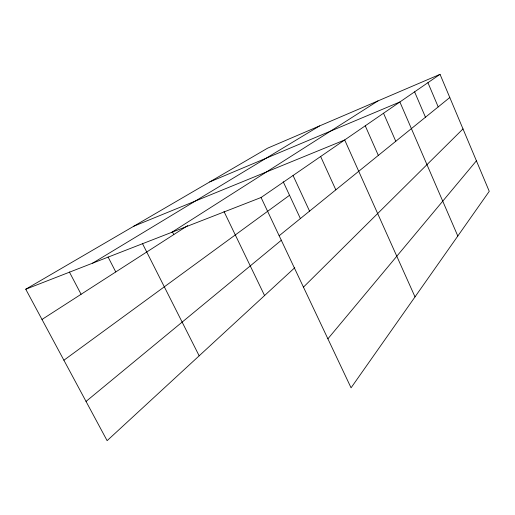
<?xml version="1.0" encoding="UTF-8"?>
<svg xmlns="http://www.w3.org/2000/svg" width="515" height="515" viewBox="0 0 515 515"><rect width="100%" height="100%" fill="white"/><g stroke="black" fill="none" stroke-linecap="round" stroke-linejoin="round"><path stroke-width="0.77" d="M327.888 338.819L476.414 160.802M303.451 287.132L462.998 128.911M294.76 267.716L107.114 440.66L25.75 289.224L267.581 148.185L440.042 74.34L489.25 191.323L351.063 387.814L261.073 197.503L440.042 74.34M86.031 401.43L281.48 240.132M279.156 235.754L449.795 97.515M63.899 360.223L289.533 195.282M41.992 319.461L187.685 225.628M171.798 232.297L377.971 100.914M92.61 263.165L319.564 125.924M209.714 181.93L399.878 101.976L457.809 236.031M133.726 226.246L344.69 139.958L415.013 296.885M25.75 289.224L261.073 197.503M69.377 271.972L81.087 294.277M108.066 256.972L115.766 271.946M142.398 243.415L199.163 355.826M172.383 231.776L173.78 234.583M224.006 211.53L264.568 295.546M283.218 181.724L300.367 218.515M293.054 175.493L309.56 211.124M320.645 156.502L335.825 189.848M365.251 125.808L378.332 155.408M383.527 113.236L395.777 141.277M414.607 91.844L425.467 117.227M427.926 82.677L438.201 106.908"/></g></svg>
